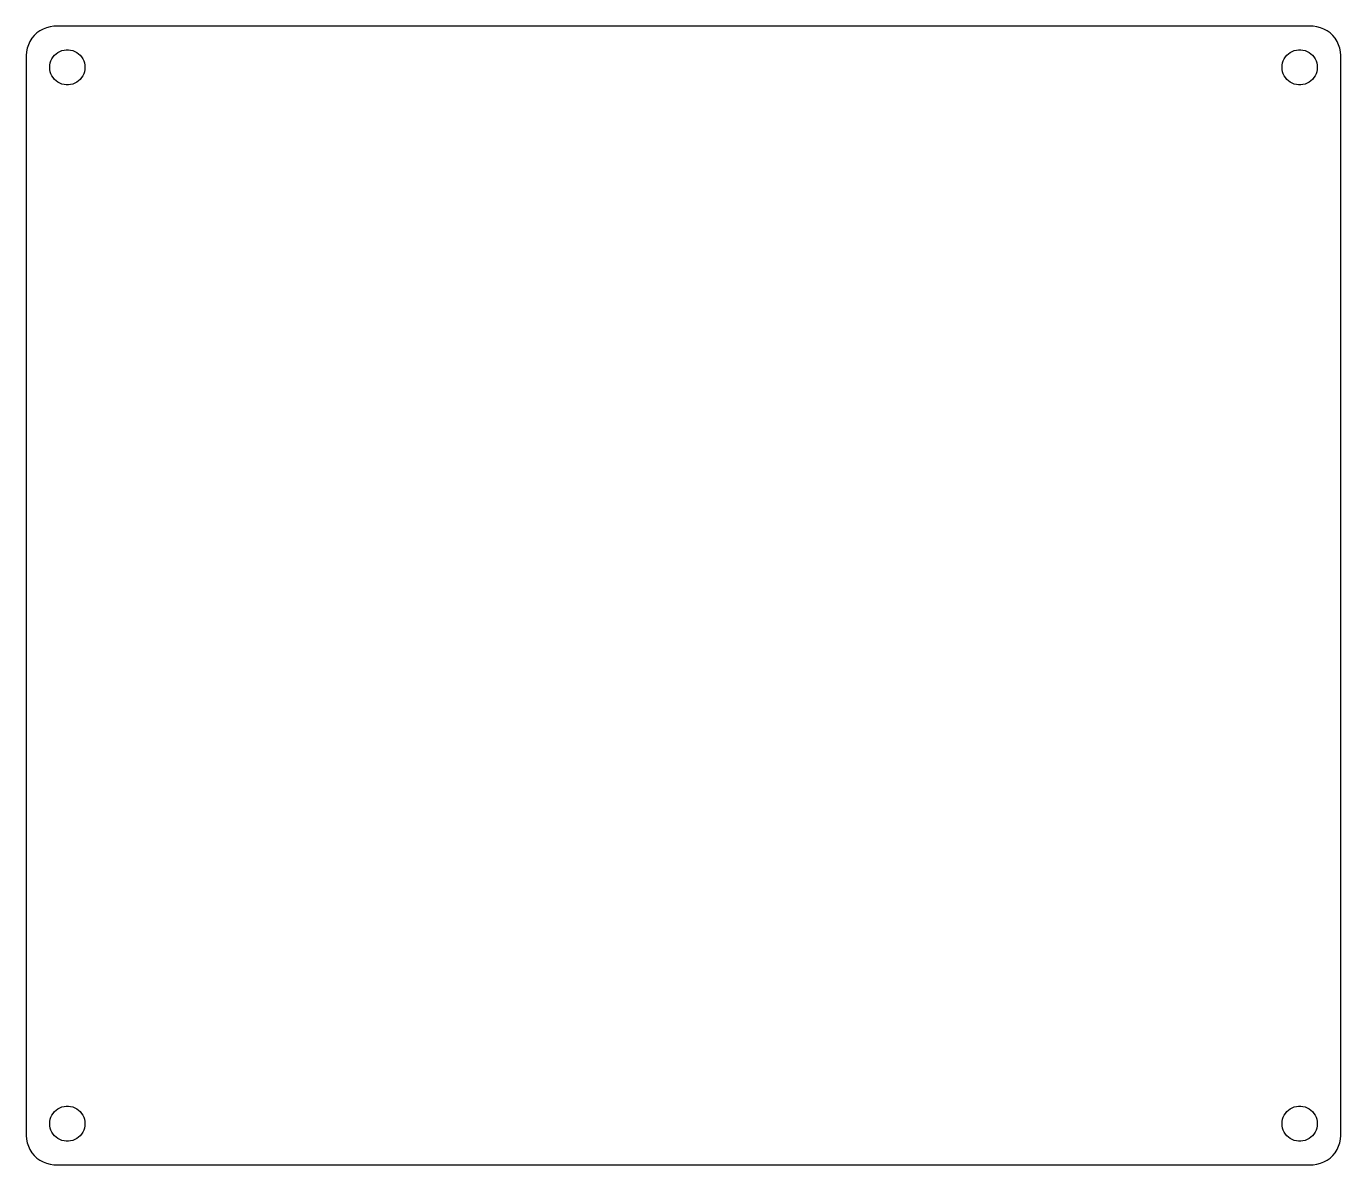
# Model space of a CAD drawing. Header units: metres. Extents: x -112 to 112, y -97 to 97.
import ezdxf

# ---------------------------------------------------------------- set-up
doc = ezdxf.new("R2010")
doc.units = ezdxf.units.M

msp = doc.modelspace()

# ---------------------------------------------------------------- linework, layer by layer
for p, q in [((-109.129, 96.5241), (-109.679, 96.2216)), ((-108.545, 96.7553), (-109.129, 96.5241)), ((-107.937, 96.9114), (-108.545, 96.7553)), ((-107.314, 96.9901), (-107.937, 96.9114)), ((107.314, 96.9901), (-107.314, 96.9901)), ((107.937, 96.9114), (107.314, 96.9901)), ((108.545, 96.7553), (107.937, 96.9114)), ((109.129, 96.5241), (108.545, 96.7553)), ((109.679, 96.2216), (109.129, 96.5241)), ((-111.382, 94.4088), (-111.649, 93.8406)), ((-111.045, 94.9389), (-111.382, 94.4088)), ((-110.645, 95.4227), (-111.045, 94.9389)), ((-110.187, 95.8526), (-110.645, 95.4227)), ((-109.679, 96.2216), (-110.187, 95.8526)), ((110.187, 95.8526), (109.679, 96.2216)), ((110.645, 95.4227), (110.187, 95.8526)), ((111.045, 94.9389), (110.645, 95.4227)), ((111.382, 94.4088), (111.045, 94.9389)), ((111.649, 93.8406), (111.382, 94.4088)), ((-111.961, 92.6267), (-112, 92)), ((-112, 92), (-112, -92)), ((-111.843, 93.2434), (-111.961, 92.6267)), ((-111.649, 93.8406), (-111.843, 93.2434)), ((-107.427, 91.7634), (-107.187, 92.0536)), ((-107.187, 92.0536), (-106.912, 92.3115)), ((-106.912, 92.3115), (-106.607, 92.533)), ((-106.607, 92.533), (-106.277, 92.7145)), ((-106.277, 92.7145), (-105.927, 92.8532)), ((-105.927, 92.8532), (-105.562, 92.9469)), ((-105.562, 92.9469), (-105.188, 92.9941)), ((-105.188, 92.9941), (-104.812, 92.9941)), ((-104.812, 92.9941), (-104.438, 92.9469)), ((-104.438, 92.9469), (-104.073, 92.8532)), ((-104.073, 92.8532), (-103.723, 92.7145)), ((-103.723, 92.7145), (-103.393, 92.533)), ((-103.393, 92.533), (-103.088, 92.3115)), ((-103.088, 92.3115), (-102.813, 92.0536)), ((-102.813, 92.0536), (-102.573, 91.7634)), ((102.573, 91.7634), (102.813, 92.0536)), ((102.813, 92.0536), (103.088, 92.3115)), ((103.088, 92.3115), (103.393, 92.533)), ((103.393, 92.533), (103.723, 92.7145)), ((103.723, 92.7145), (104.073, 92.8532)), ((104.073, 92.8532), (104.438, 92.9469)), ((104.438, 92.9469), (104.812, 92.9941)), ((104.812, 92.9941), (105.188, 92.9941)), ((105.188, 92.9941), (105.562, 92.9469)), ((105.562, 92.9469), (105.927, 92.8532)), ((105.927, 92.8532), (106.277, 92.7145)), ((106.277, 92.7145), (106.607, 92.533)), ((106.607, 92.533), (106.912, 92.3115)), ((106.912, 92.3115), (107.187, 92.0536)), ((107.187, 92.0536), (107.427, 91.7634)), ((111.843, 93.2434), (111.649, 93.8406)), ((111.961, 92.6267), (111.843, 93.2434)), ((112, 92), (111.961, 92.6267)), ((112, -92), (112, 92)), ((-108, 90), (-107.976, 90.376)), ((-107.976, 89.624), (-108, 90)), ((-107.976, 90.376), (-107.906, 90.7461)), ((-107.906, 89.2539), (-107.976, 89.624)), ((-107.906, 90.7461), (-107.789, 91.1044)), ((-107.789, 91.1044), (-107.629, 91.4453)), ((-107.629, 91.4453), (-107.427, 91.7634)), ((-102.573, 91.7634), (-102.371, 91.4453)), ((-102.371, 91.4453), (-102.211, 91.1044)), ((-102.211, 91.1044), (-102.094, 90.7461)), ((-102.094, 90.7461), (-102.024, 90.376)), ((-102.024, 89.624), (-102.094, 89.2539)), ((-102.024, 90.376), (-102, 90)), ((-102, 90), (-102.024, 89.624)), ((102, 90), (102.024, 90.376)), ((102.024, 89.624), (102, 90)), ((102.024, 90.376), (102.094, 90.7461)), ((102.094, 89.2539), (102.024, 89.624)), ((102.094, 90.7461), (102.211, 91.1044)), ((102.211, 91.1044), (102.371, 91.4453)), ((102.371, 91.4453), (102.573, 91.7634)), ((107.427, 91.7634), (107.629, 91.4453)), ((107.629, 91.4453), (107.789, 91.1044)), ((107.789, 91.1044), (107.906, 90.7461)), ((107.906, 90.7461), (107.976, 90.376)), ((107.976, 89.624), (107.906, 89.2539)), ((107.976, 90.376), (108, 90)), ((108, 90), (107.976, 89.624)), ((-107.789, 88.8956), (-107.906, 89.2539)), ((-107.629, 88.5547), (-107.789, 88.8956)), ((-107.427, 88.2366), (-107.629, 88.5547)), ((-107.187, 87.9464), (-107.427, 88.2366)), ((-106.912, 87.6885), (-107.187, 87.9464)), ((-106.607, 87.467), (-106.912, 87.6885)), ((-106.277, 87.2855), (-106.607, 87.467)), ((-103.393, 87.467), (-103.723, 87.2855)), ((-103.088, 87.6885), (-103.393, 87.467)), ((-102.813, 87.9464), (-103.088, 87.6885)), ((-102.573, 88.2366), (-102.813, 87.9464)), ((-102.371, 88.5547), (-102.573, 88.2366)), ((-102.211, 88.8956), (-102.371, 88.5547)), ((-102.094, 89.2539), (-102.211, 88.8956)), ((102.211, 88.8956), (102.094, 89.2539)), ((102.371, 88.5547), (102.211, 88.8956)), ((102.573, 88.2366), (102.371, 88.5547)), ((102.813, 87.9464), (102.573, 88.2366)), ((103.088, 87.6885), (102.813, 87.9464)), ((103.393, 87.467), (103.088, 87.6885)), ((103.723, 87.2855), (103.393, 87.467)), ((106.607, 87.467), (106.277, 87.2855)), ((106.912, 87.6885), (106.607, 87.467)), ((107.187, 87.9464), (106.912, 87.6885)), ((107.427, 88.2366), (107.187, 87.9464)), ((107.629, 88.5547), (107.427, 88.2366)), ((107.789, 88.8956), (107.629, 88.5547)), ((107.906, 89.2539), (107.789, 88.8956)), ((-105.927, 87.1468), (-106.277, 87.2855)), ((-105.562, 87.0531), (-105.927, 87.1468)), ((-105.188, 87.0059), (-105.562, 87.0531)), ((-104.812, 87.0059), (-105.188, 87.0059)), ((-104.438, 87.0531), (-104.812, 87.0059)), ((-104.073, 87.1468), (-104.438, 87.0531)), ((-103.723, 87.2855), (-104.073, 87.1468)), ((104.073, 87.1468), (103.723, 87.2855)), ((104.438, 87.0531), (104.073, 87.1468)), ((104.812, 87.0059), (104.438, 87.0531)), ((105.188, 87.0059), (104.812, 87.0059)), ((105.562, 87.0531), (105.188, 87.0059)), ((105.927, 87.1468), (105.562, 87.0531)), ((106.277, 87.2855), (105.927, 87.1468)), ((-106.607, -87.467), (-106.277, -87.2855)), ((-106.277, -87.2855), (-105.927, -87.1468)), ((-105.927, -87.1468), (-105.562, -87.0531)), ((-105.562, -87.0531), (-105.188, -87.0059)), ((-105.188, -87.0059), (-104.812, -87.0059)), ((-104.812, -87.0059), (-104.438, -87.0531)), ((-104.438, -87.0531), (-104.073, -87.1468)), ((-104.073, -87.1468), (-103.723, -87.2855)), ((-103.723, -87.2855), (-103.393, -87.467)), ((103.393, -87.467), (103.723, -87.2855)), ((103.723, -87.2855), (104.073, -87.1468)), ((104.073, -87.1468), (104.438, -87.0531)), ((104.438, -87.0531), (104.812, -87.0059)), ((104.812, -87.0059), (105.188, -87.0059)), ((105.188, -87.0059), (105.562, -87.0531)), ((105.562, -87.0531), (105.927, -87.1468)), ((105.927, -87.1468), (106.277, -87.2855)), ((106.277, -87.2855), (106.607, -87.467)), ((-107.976, -89.624), (-107.906, -89.2539)), ((-107.906, -89.2539), (-107.789, -88.8956)), ((-107.789, -88.8956), (-107.629, -88.5547)), ((-107.629, -88.5547), (-107.427, -88.2366)), ((-107.427, -88.2366), (-107.187, -87.9464)), ((-107.187, -87.9464), (-106.912, -87.6885)), ((-106.912, -87.6885), (-106.607, -87.467)), ((-103.393, -87.467), (-103.088, -87.6885)), ((-103.088, -87.6885), (-102.813, -87.9464)), ((-102.813, -87.9464), (-102.573, -88.2366)), ((-102.573, -88.2366), (-102.371, -88.5547)), ((-102.371, -88.5547), (-102.211, -88.8956)), ((-102.211, -88.8956), (-102.094, -89.2539)), ((-102.094, -89.2539), (-102.024, -89.624)), ((102.024, -89.624), (102.094, -89.2539)), ((102.094, -89.2539), (102.211, -88.8956)), ((102.211, -88.8956), (102.371, -88.5547)), ((102.371, -88.5547), (102.573, -88.2366)), ((102.573, -88.2366), (102.813, -87.9464)), ((102.813, -87.9464), (103.088, -87.6885)), ((103.088, -87.6885), (103.393, -87.467)), ((106.607, -87.467), (106.912, -87.6885)), ((106.912, -87.6885), (107.187, -87.9464)), ((107.187, -87.9464), (107.427, -88.2366)), ((107.427, -88.2366), (107.629, -88.5547)), ((107.629, -88.5547), (107.789, -88.8956)), ((107.789, -88.8956), (107.906, -89.2539)), ((107.906, -89.2539), (107.976, -89.624)), ((-108, -90), (-107.976, -89.624)), ((-107.976, -90.376), (-108, -90)), ((-107.906, -90.7461), (-107.976, -90.376)), ((-107.789, -91.1044), (-107.906, -90.7461)), ((-107.629, -91.4453), (-107.789, -91.1044)), ((-107.427, -91.7634), (-107.629, -91.4453)), ((-107.187, -92.0536), (-107.427, -91.7634)), ((-102.573, -91.7634), (-102.813, -92.0536)), ((-102.371, -91.4453), (-102.573, -91.7634)), ((-102.211, -91.1044), (-102.371, -91.4453)), ((-102.094, -90.7461), (-102.211, -91.1044)), ((-102.024, -90.376), (-102.094, -90.7461)), ((-102.024, -89.624), (-102, -90)), ((-102, -90), (-102.024, -90.376)), ((102, -90), (102.024, -89.624)), ((102.024, -90.376), (102, -90)), ((102.094, -90.7461), (102.024, -90.376)), ((102.211, -91.1044), (102.094, -90.7461)), ((102.371, -91.4453), (102.211, -91.1044)), ((102.573, -91.7634), (102.371, -91.4453)), ((102.813, -92.0536), (102.573, -91.7634)), ((107.427, -91.7634), (107.187, -92.0536)), ((107.629, -91.4453), (107.427, -91.7634)), ((107.789, -91.1044), (107.629, -91.4453)), ((107.906, -90.7461), (107.789, -91.1044)), ((107.976, -90.376), (107.906, -90.7461)), ((107.976, -89.624), (108, -90)), ((108, -90), (107.976, -90.376)), ((-112, -92), (-111.961, -92.6267)), ((-111.961, -92.6267), (-111.843, -93.2434)), ((-111.843, -93.2434), (-111.649, -93.8406)), ((-111.649, -93.8406), (-111.382, -94.4088)), ((-106.912, -92.3115), (-107.187, -92.0536)), ((-106.607, -92.533), (-106.912, -92.3115)), ((-106.277, -92.7145), (-106.607, -92.533)), ((-105.927, -92.8532), (-106.277, -92.7145)), ((-105.562, -92.9469), (-105.927, -92.8532)), ((-105.188, -92.9941), (-105.562, -92.9469)), ((-104.812, -92.9941), (-105.188, -92.9941)), ((-104.438, -92.9469), (-104.812, -92.9941)), ((-104.073, -92.8532), (-104.438, -92.9469)), ((-103.723, -92.7145), (-104.073, -92.8532)), ((-103.393, -92.533), (-103.723, -92.7145)), ((-103.088, -92.3115), (-103.393, -92.533)), ((-102.813, -92.0536), (-103.088, -92.3115)), ((103.088, -92.3115), (102.813, -92.0536)), ((103.393, -92.533), (103.088, -92.3115)), ((103.723, -92.7145), (103.393, -92.533)), ((104.073, -92.8532), (103.723, -92.7145)), ((104.438, -92.9469), (104.073, -92.8532)), ((104.812, -92.9941), (104.438, -92.9469)), ((105.188, -92.9941), (104.812, -92.9941)), ((105.562, -92.9469), (105.188, -92.9941)), ((105.927, -92.8532), (105.562, -92.9469)), ((106.277, -92.7145), (105.927, -92.8532)), ((106.607, -92.533), (106.277, -92.7145)), ((106.912, -92.3115), (106.607, -92.533)), ((107.187, -92.0536), (106.912, -92.3115)), ((111.382, -94.4088), (111.649, -93.8406)), ((111.649, -93.8406), (111.843, -93.2434)), ((111.843, -93.2434), (111.961, -92.6267)), ((111.961, -92.6267), (112, -92)), ((-111.382, -94.4088), (-111.045, -94.9389)), ((-111.045, -94.9389), (-110.645, -95.4227)), ((-110.645, -95.4227), (-110.187, -95.8526)), ((-110.187, -95.8526), (-109.679, -96.2216)), ((-109.679, -96.2216), (-109.129, -96.5241)), ((109.129, -96.5241), (109.679, -96.2216)), ((109.679, -96.2216), (110.187, -95.8526)), ((110.187, -95.8526), (110.645, -95.4227)), ((110.645, -95.4227), (111.045, -94.9389)), ((111.045, -94.9389), (111.382, -94.4088)), ((-109.129, -96.5241), (-108.545, -96.7553)), ((-108.545, -96.7553), (-107.937, -96.9114)), ((-107.937, -96.9114), (-107.314, -96.9901)), ((-107.314, -96.9901), (107.314, -96.9901)), ((107.314, -96.9901), (107.937, -96.9114)), ((107.937, -96.9114), (108.545, -96.7553)), ((108.545, -96.7553), (109.129, -96.5241))]:
    msp.add_line(p, q)

doc.saveas('drawing.dxf')
